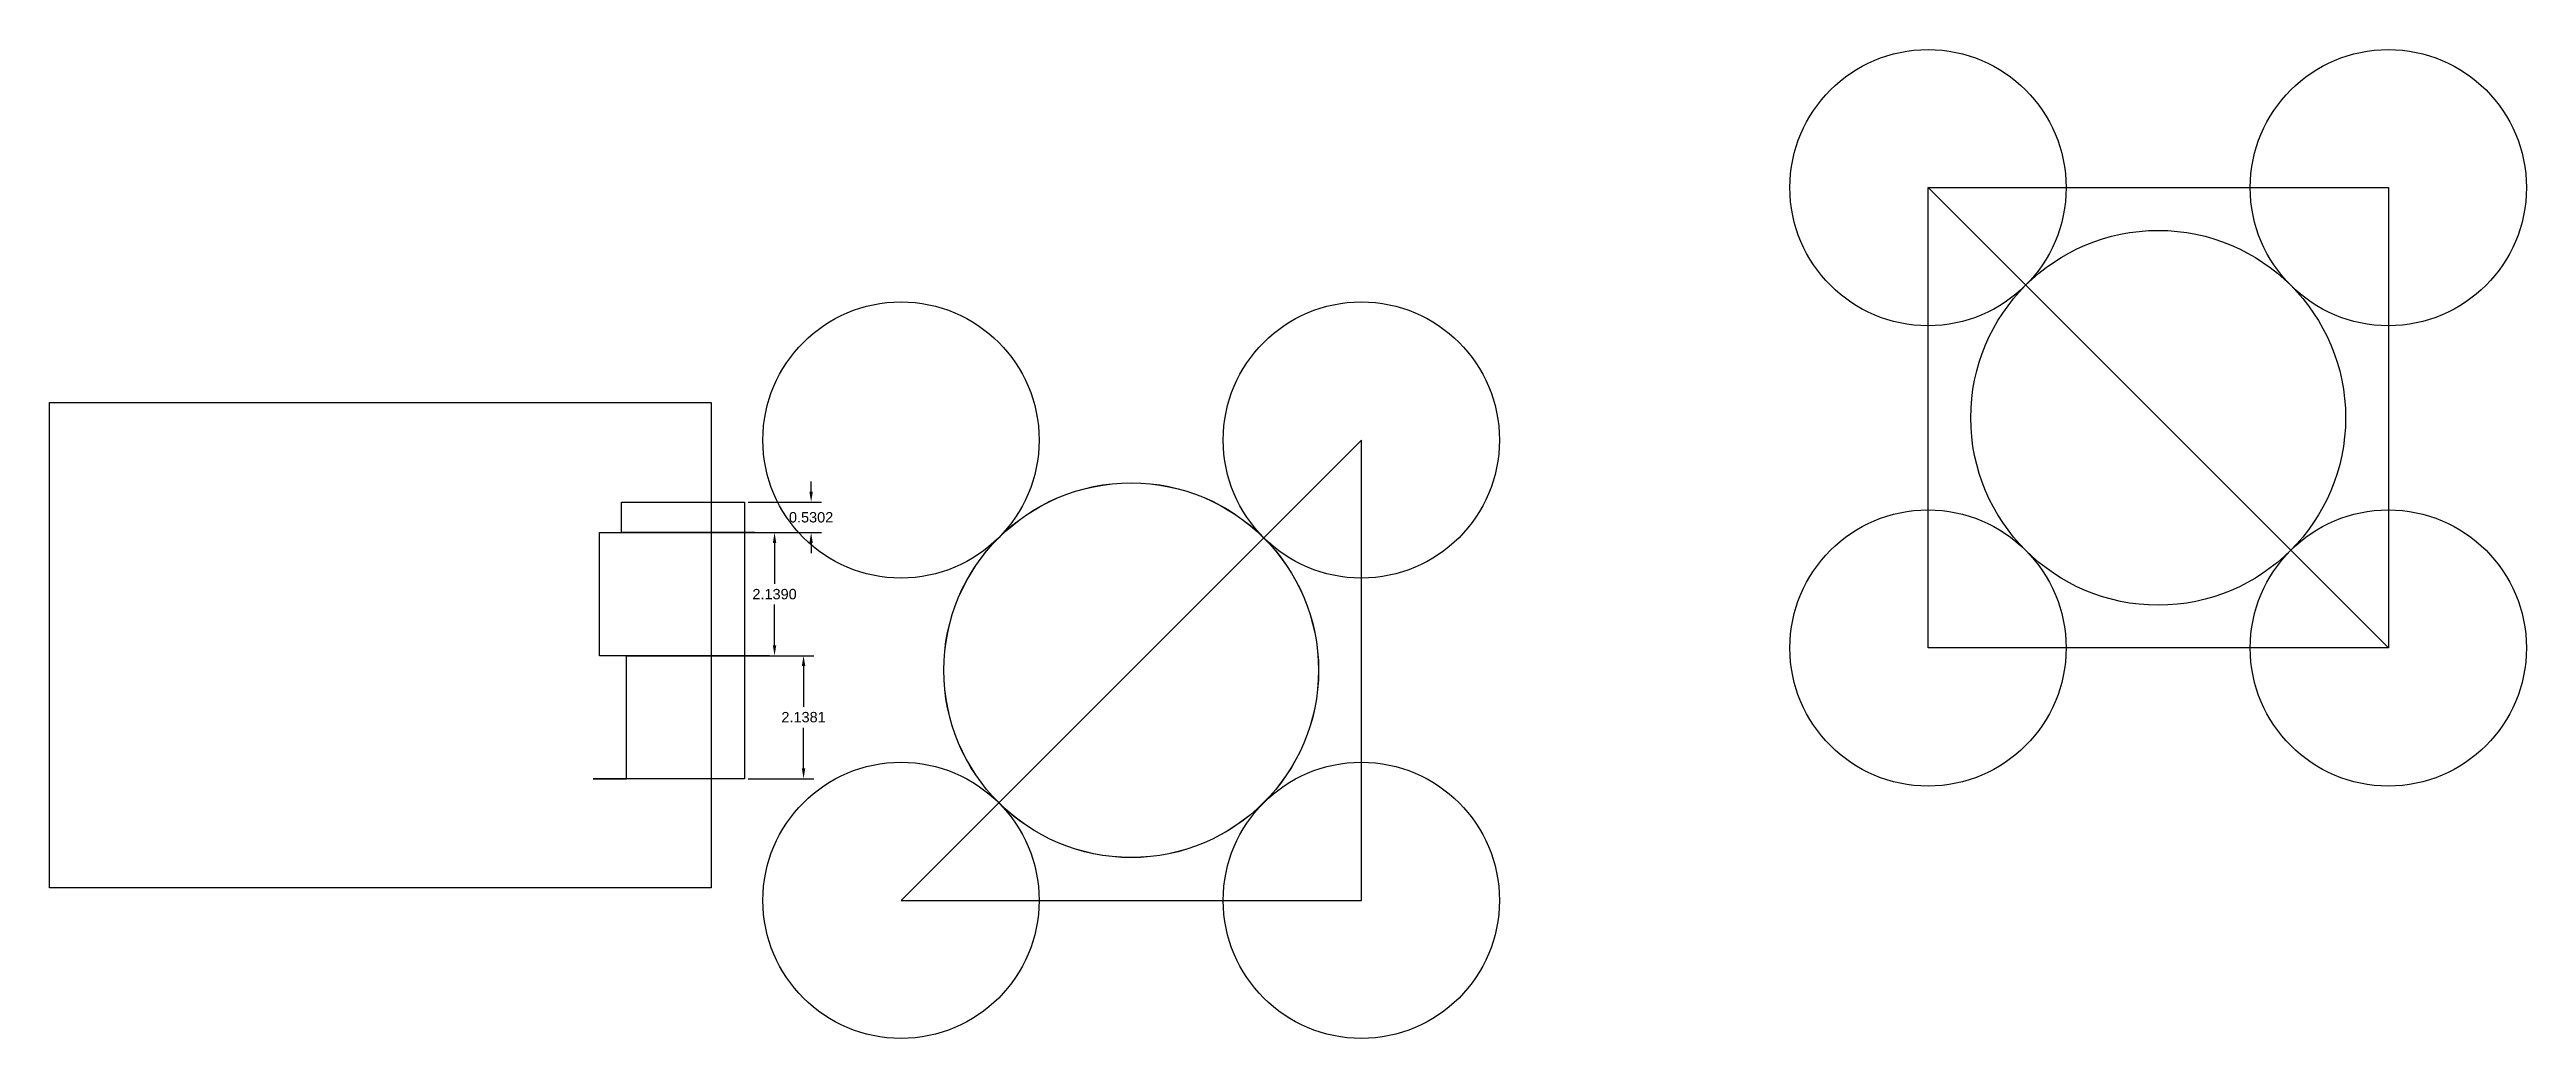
# Model space of a CAD drawing. Header units: inches. Extents: x 42.5 to 85.6, y 40.8 to 58.
import ezdxf

# ---------------------------------------------------------------- set-up
doc = ezdxf.new("R2010")
doc.units = ezdxf.units.IN
doc.header["$MEASUREMENT"] = 0
doc.styles.get("Standard").update_dxf_attribs({"font": 'arial.ttf'})
doc.dimstyles.get("Standard").update_dxf_attribs({"dimtxt": 0.18, "dimasz": 0.18, "dimexe": 0.18, "dimexo": 0.0625, "dimgap": 0.09, "dimtad": 0, "dimtih": 1, "dimtoh": 1, "dimdec": 4, "dimzin": 0, "dimdsep": 46, "dimtxsty": 'Standard', "dimcen": 0.09, "dimadec": 0, "dimazin": 0, "dimtfac": 1, "dimtdec": 4, "dimtofl": 0, "dimtmove": 0, "dimatfit": 3, "dimfxl": 1, "dimtolj": 1, "dimtzin": 0, "dimarcsym": 0})
picture_1 = doc.add_image_def('image1.jpg', size_in_pixel=(1011, 742))

# ---------------------------------------------------------------- blocks, each defined once
blk = doc.blocks.new('*D2')
at = {"color": 0, "lineweight": -2, "transparency": 16777216}
for p, q in [((54.689, 47.486), (55.831, 47.486)), ((55.651, 47.306), (55.651, 46.599)), ((55.651, 45.528), (55.651, 46.235)), ((54.689, 45.348), (55.831, 45.348))]:
    blk.add_line(p, q, dxfattribs=at)
at = {"color": 0, "transparency": 16777216}
for points in [[(55.621, 47.306), (55.681, 47.306), (55.651, 47.486)], [(55.621, 45.528), (55.681, 45.528), (55.651, 45.348)]]:
    blk.add_solid(points, dxfattribs=at)
at = {"layer": 'Defpoints', "color": 0, "transparency": 16777216}
for p in [(54.627, 47.486), (54.627, 45.348), (55.651, 45.348)]:
    blk.add_point(p, dxfattribs=at)
at = {"color": 0, "transparency": 16777216, "insert": (55.651, 46.417), "char_height": 0.18, "attachment_point": 5}
blk.add_mtext('\\A1;2.1381', dxfattribs=at)
blk = doc.blocks.new('*D3')
at = {"color": 0, "lineweight": -2, "transparency": 16777216}
for p, q in [((54.689, 49.625), (55.327, 49.625)), ((55.147, 49.445), (55.147, 48.737)), ((55.147, 47.666), (55.147, 48.373)), ((54.689, 47.486), (55.327, 47.486))]:
    blk.add_line(p, q, dxfattribs=at)
at = {"color": 0, "transparency": 16777216}
for points in [[(55.117, 49.445), (55.177, 49.445), (55.147, 49.625)], [(55.117, 47.666), (55.177, 47.666), (55.147, 47.486)]]:
    blk.add_solid(points, dxfattribs=at)
at = {"layer": 'Defpoints', "color": 0, "transparency": 16777216}
for p in [(54.627, 49.625), (55.147, 49.625), (54.627, 47.486)]:
    blk.add_point(p, dxfattribs=at)
at = {"color": 0, "transparency": 16777216, "insert": (55.147, 48.555), "char_height": 0.18, "attachment_point": 5}
blk.add_mtext('\\A1;2.1390', dxfattribs=at)
blk = doc.blocks.new('*D4')
at = {"color": 0, "lineweight": -2, "transparency": 16777216}
for p, q in [((55.782, 50.335), (55.782, 50.515)), ((54.689, 50.155), (55.962, 50.155)), ((54.689, 49.625), (55.962, 49.625)), ((55.782, 49.445), (55.782, 49.265))]:
    blk.add_line(p, q, dxfattribs=at)
at = {"color": 0, "transparency": 16777216}
for points in [[(55.752, 50.335), (55.812, 50.335), (55.782, 50.155)], [(55.752, 49.445), (55.812, 49.445), (55.782, 49.625)]]:
    blk.add_solid(points, dxfattribs=at)
at = {"layer": 'Defpoints', "color": 0, "transparency": 16777216}
for p in [(54.627, 50.155), (55.782, 50.155), (54.627, 49.625)]:
    blk.add_point(p, dxfattribs=at)
at = {"color": 0, "transparency": 16777216, "insert": (55.782, 49.89), "char_height": 0.18, "attachment_point": 5}
blk.add_mtext('\\A1;0.5302', dxfattribs=at)

msp = doc.modelspace()

# ---------------------------------------------------------------- linework, layer by layer
for p, q in [((75.19171, 47.62018), (75.19171, 55.62018)), ((75.19171, 55.62018), (83.19171, 55.62018)), ((75.19171, 55.62018), (83.19171, 47.62018)), ((83.19171, 55.62018), (83.19171, 47.62018)), ((65.34457, 51.23368), (57.34457, 43.23368)), ((65.34457, 43.23368), (65.34457, 51.23368)), ((52.48799, 49.62491), (52.48799, 50.1551)), ((52.48799, 50.1551), (54.62694, 50.1551)), ((54.62694, 50.1551), (54.62694, 45.34784)), ((52.10493, 47.48595), (52.10493, 49.62491)), ((52.10493, 49.62491), (54.80479, 49.62491)), ((54.80479, 49.62491), (52.48799, 49.62491)), ((55.06022, 47.48595), (52.10493, 47.48595)), ((52.57468, 45.34834), (52.57468, 47.48595)), ((52.57468, 47.48595), (55.06022, 47.48595)), ((83.19171, 47.62018), (75.19171, 47.62018)), ((51.99567, 45.34784), (52.57468, 45.34834)), ((54.62694, 45.34784), (51.99567, 45.34784)), ((57.34457, 43.23368), (65.34457, 43.23368))]:
    msp.add_line(p, q)
for centre, radius in [((75.19171, 55.62018), 2.4), ((83.19171, 55.62018), 2.4), ((79.19171, 51.62018), 3.25685), ((57.34457, 51.23368), 2.4), ((65.34457, 51.23368), 2.4), ((61.34457, 47.23368), 3.25685), ((61.34457, 47.23368), 3.255), ((75.19171, 47.62018), 2.4), ((83.19171, 47.62018), 2.4), ((57.34457, 43.23368), 2.4), ((65.34457, 43.23368), 2.4)]:
    msp.add_circle(centre, radius)

# ---------------------------------------------------------------- dimensions: what is measured, and where the dimension line sits
for base, p1, p2, picture, middle in [((55.78209, 50.1551), (54.62694, 49.62491), (54.62694, 50.1551), '*D4', (55.78209, 49.89001)), ((55.14705, 49.62491), (54.62694, 47.48595), (54.62694, 49.62491), '*D3', (55.14705, 48.55543)), ((55.6507, 45.34784), (54.62694, 47.48595), (54.62694, 45.34784), '*D2', (55.6507, 46.4169))]:
    dim = msp.add_linear_dim(base=base, p1=p1, p2=p2, angle=90, dimstyle='Standard')
    dim.commit()
    dim.dimension.update_dxf_attribs({"geometry": picture, "text_midpoint": middle})

# ---------------------------------------------------------------- pictures from other files: only their frames are drawn
image = msp.add_image(picture_1, insert=(42.54746, 43.45144), size_in_units=(11.49601, 8.43723))
image.dxf.flags = 7

doc.saveas('drawing.dxf')
